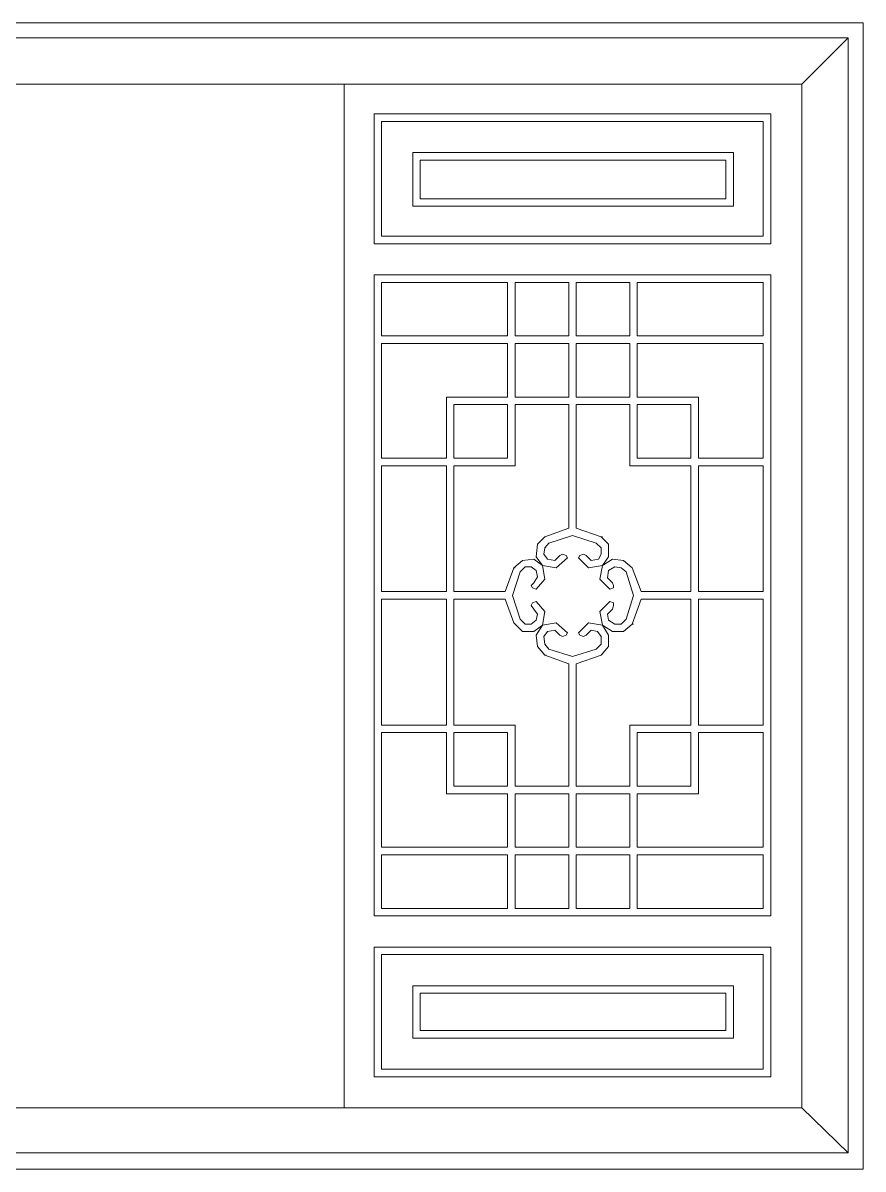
# Model space of a CAD drawing. Header units: centimetres. Extents: x -9.3 to 9.5, y -5.2 to 7.6.
# Drawn here: x 0.12 to 9.54, y -5.22 to 7.65 of the extents above; entities that cross this region are included whole.
import ezdxf

# ---------------------------------------------------------------- set-up
doc = ezdxf.new("R2010")
doc.units = ezdxf.units.CM
doc.header["$MEASUREMENT"] = 0
doc.layers.add('layer 1', color=7, linetype='Continuous')

msp = doc.modelspace()

# ---------------------------------------------------------------- linework, layer by layer
at = {"layer": 'layer 1', "color": 250, "lineweight": 0}
for points, knots in [([(-9.31147, -5.21515), (-9.31147, -5.21515), (9.54306, -5.21515), (9.54306, -5.21515), (9.54306, -5.21515), (9.54306, -5.21515), (9.54306, 7.64857), (9.54306, 7.64857), (9.54306, 7.64857), (9.54306, 7.64857), (-9.31147, 7.64857), (-9.31147, 7.64857), (-9.31147, 7.64857), (-9.31147, 7.64857), (-9.31147, -5.21515), (-9.31147, -5.21515)], [0, 0, 0, 0, 0.25, 0.25, 0.25, 0.25, 0.5, 0.5, 0.5, 0.5, 0.75, 0.75, 0.75, 0.75, 1, 1, 1, 1]), ([(-9.12944, -5.03312), (-9.12944, -5.03312), (9.37506, -5.03312), (9.37506, -5.03312), (9.37506, -5.03312), (9.37506, -5.03312), (9.37506, 7.48057), (9.37506, 7.48057), (9.37506, 7.48057), (9.37506, 7.48057), (-9.12944, 7.48057), (-9.12944, 7.48057), (-9.12944, 7.48057), (-9.12944, 7.48057), (-9.12944, -5.03312), (-9.12944, -5.03312)], [0, 0, 0, 0, 0.25, 0.25, 0.25, 0.25, 0.5, 0.5, 0.5, 0.5, 0.75, 0.75, 0.75, 0.75, 1, 1, 1, 1]), ([(-8.62544, -4.52912), (-8.62544, -4.52912), (8.85721, -4.52912), (8.85721, -4.52912), (8.85721, -4.52912), (8.85721, -4.52912), (8.85721, 6.96272), (8.85721, 6.96272), (8.85721, 6.96272), (8.85721, 6.96272), (-8.62544, 6.96272), (-8.62544, 6.96272), (-8.62544, 6.96272), (-8.62544, 6.96272), (-8.62544, -4.52912), (-8.62544, -4.52912)], [0, 0, 0, 0, 0.25, 0.25, 0.25, 0.25, 0.5, 0.5, 0.5, 0.5, 0.75, 0.75, 0.75, 0.75, 1, 1, 1, 1]), ([(8.50736, 5.17101), (8.50736, 5.17101), (4.05607, 5.17101), (4.05607, 5.17101), (4.05607, 5.17101), (4.05607, 5.17101), (4.05607, 6.62672), (4.05607, 6.62672), (4.05607, 6.62672), (4.05607, 6.62672), (8.50736, 6.62672), (8.50736, 6.62672), (8.50736, 6.62672), (8.50736, 6.62672), (8.50736, 5.17101), (8.50736, 5.17101)], [0, 0, 0, 0, 0.25, 0.25, 0.25, 0.25, 0.5, 0.5, 0.5, 0.5, 0.75, 0.75, 0.75, 0.75, 1, 1, 1, 1]), ([(8.42336, 5.25501), (8.42336, 5.25501), (4.14007, 5.25501), (4.14007, 5.25501), (4.14007, 5.25501), (4.14007, 5.25501), (4.14007, 6.54272), (4.14007, 6.54272), (4.14007, 6.54272), (4.14007, 6.54272), (8.42336, 6.54272), (8.42336, 6.54272), (8.42336, 6.54272), (8.42336, 6.54272), (8.42336, 5.25501), (8.42336, 5.25501)], [0, 0, 0, 0, 0.25, 0.25, 0.25, 0.25, 0.5, 0.5, 0.5, 0.5, 0.75, 0.75, 0.75, 0.75, 1, 1, 1, 1]), ([(4.4901, 5.59083), (4.4901, 5.59083), (4.4901, 6.19286), (4.4901, 6.19286), (4.4901, 6.19286), (4.4901, 6.19286), (8.08736, 6.19286), (8.08736, 6.19286), (8.08736, 6.19286), (8.08736, 6.19286), (8.08736, 5.59083), (8.08736, 5.59083), (8.08736, 5.59083), (8.08736, 5.59083), (4.4901, 5.59083), (4.4901, 5.59083)], [0, 0, 0, 0, 0.25, 0.25, 0.25, 0.25, 0.5, 0.5, 0.5, 0.5, 0.75, 0.75, 0.75, 0.75, 1, 1, 1, 1]), ([(4.57392, 5.67483), (4.57392, 5.67483), (4.57392, 6.10886), (4.57392, 6.10886), (4.57392, 6.10886), (4.57392, 6.10886), (8.00336, 6.10886), (8.00336, 6.10886), (8.00336, 6.10886), (8.00336, 6.10886), (8.00336, 5.67483), (8.00336, 5.67483), (8.00336, 5.67483), (8.00336, 5.67483), (4.57392, 5.67483), (4.57392, 5.67483)], [0, 0, 0, 0, 0.25, 0.25, 0.25, 0.25, 0.5, 0.5, 0.5, 0.5, 0.75, 0.75, 0.75, 0.75, 1, 1, 1, 1]), ([(8.50736, -2.37354), (8.50736, -2.37354), (4.05607, -2.37354), (4.05607, -2.37354), (4.05607, -2.37354), (4.05607, -2.37354), (4.05607, 4.82098), (4.05607, 4.82098), (4.05607, 4.82098), (4.05607, 4.82098), (8.50736, 4.82098), (8.50736, 4.82098), (8.50736, 4.82098), (8.50736, 4.82098), (8.50736, -2.37354), (8.50736, -2.37354)], [0, 0, 0, 0, 0.25, 0.25, 0.25, 0.25, 0.5, 0.5, 0.5, 0.5, 0.75, 0.75, 0.75, 0.75, 1, 1, 1, 1]), ([(5.55386, 4.73698), (5.55386, 4.73698), (4.14007, 4.73698), (4.14007, 4.73698), (4.14007, 4.73698), (4.14007, 4.73698), (4.14007, 4.13513), (4.14007, 4.13513), (4.14007, 4.13513), (4.14007, 4.13513), (5.55386, 4.13513), (5.55386, 4.13513), (5.55386, 4.13513), (5.55386, 4.13513), (5.55386, 4.73698), (5.55386, 4.73698)], [0, 0, 0, 0, 0.25, 0.25, 0.25, 0.25, 0.5, 0.5, 0.5, 0.5, 0.75, 0.75, 0.75, 0.75, 1, 1, 1, 1]), ([(6.23971, 4.73698), (6.23971, 4.73698), (5.63786, 4.73698), (5.63786, 4.73698), (5.63786, 4.73698), (5.63786, 4.73698), (5.63786, 4.13513), (5.63786, 4.13513), (5.63786, 4.13513), (5.63786, 4.13513), (6.23971, 4.13513), (6.23971, 4.13513), (6.23971, 4.13513), (6.23971, 4.13513), (6.23971, 4.73698), (6.23971, 4.73698)], [0, 0, 0, 0, 0.25, 0.25, 0.25, 0.25, 0.5, 0.5, 0.5, 0.5, 0.75, 0.75, 0.75, 0.75, 1, 1, 1, 1]), ([(6.92556, 4.73698), (6.92556, 4.73698), (6.32371, 4.73698), (6.32371, 4.73698), (6.32371, 4.73698), (6.32371, 4.73698), (6.32371, 4.13513), (6.32371, 4.13513), (6.32371, 4.13513), (6.32371, 4.13513), (6.92556, 4.13513), (6.92556, 4.13513), (6.92556, 4.13513), (6.92556, 4.13513), (6.92556, 4.73698), (6.92556, 4.73698)], [0, 0, 0, 0, 0.25, 0.25, 0.25, 0.25, 0.5, 0.5, 0.5, 0.5, 0.75, 0.75, 0.75, 0.75, 1, 1, 1, 1]), ([(7.00956, 4.13513), (7.00956, 4.13513), (8.42336, 4.13513), (8.42336, 4.13513), (8.42336, 4.13513), (8.42336, 4.13513), (8.42336, 4.73698), (8.42336, 4.73698), (8.42336, 4.73698), (8.42336, 4.73698), (7.00956, 4.73698), (7.00956, 4.73698), (7.00956, 4.73698), (7.00956, 4.73698), (7.00956, 4.13513), (7.00956, 4.13513)], [0, 0, 0, 0, 0.25, 0.25, 0.25, 0.25, 0.5, 0.5, 0.5, 0.5, 0.75, 0.75, 0.75, 0.75, 1, 1, 1, 1]), ([(5.55386, 3.44928), (5.55386, 3.44928), (4.86801, 3.44928), (4.86801, 3.44928), (4.86801, 3.44928), (4.86801, 3.44928), (4.86801, 2.76343), (4.86801, 2.76343), (4.86801, 2.76343), (4.86801, 2.76343), (4.14007, 2.76343), (4.14007, 2.76343), (4.14007, 2.76343), (4.14007, 2.76343), (4.14007, 4.05113), (4.14007, 4.05113), (4.14007, 4.05113), (4.14007, 4.05113), (5.55386, 4.05113), (5.55386, 4.05113), (5.55386, 4.05113), (5.55386, 4.05113), (5.55386, 3.44928), (5.55386, 3.44928)], [0, 0, 0, 0, 0.16666667, 0.16666667, 0.16666667, 0.16666667, 0.33333333, 0.33333333, 0.33333333, 0.33333333, 0.5, 0.5, 0.5, 0.5, 0.66666667, 0.66666667, 0.66666667, 0.66666667, 0.83333333, 0.83333333, 0.83333333, 0.83333333, 1, 1, 1, 1]), ([(5.63786, 4.05113), (5.63786, 4.05113), (6.23971, 4.05113), (6.23971, 4.05113), (6.23971, 4.05113), (6.23971, 4.05113), (6.23971, 3.44928), (6.23971, 3.44928), (6.23971, 3.44928), (6.23971, 3.44928), (5.63786, 3.44928), (5.63786, 3.44928), (5.63786, 3.44928), (5.63786, 3.44928), (5.63786, 4.05113), (5.63786, 4.05113)], [0, 0, 0, 0, 0.25, 0.25, 0.25, 0.25, 0.5, 0.5, 0.5, 0.5, 0.75, 0.75, 0.75, 0.75, 1, 1, 1, 1]), ([(6.92556, 4.05113), (6.92556, 4.05113), (6.32371, 4.05113), (6.32371, 4.05113), (6.32371, 4.05113), (6.32371, 4.05113), (6.32371, 3.44928), (6.32371, 3.44928), (6.32371, 3.44928), (6.32371, 3.44928), (6.92556, 3.44928), (6.92556, 3.44928), (6.92556, 3.44928), (6.92556, 3.44928), (6.92556, 4.05113), (6.92556, 4.05113)], [0, 0, 0, 0, 0.25, 0.25, 0.25, 0.25, 0.5, 0.5, 0.5, 0.5, 0.75, 0.75, 0.75, 0.75, 1, 1, 1, 1]), ([(7.69542, 2.76343), (7.69542, 2.76343), (8.42336, 2.76343), (8.42336, 2.76343), (8.42336, 2.76343), (8.42336, 2.76343), (8.42336, 4.05113), (8.42336, 4.05113), (8.42336, 4.05113), (8.42336, 4.05113), (7.00956, 4.05113), (7.00956, 4.05113), (7.00956, 4.05113), (7.00956, 4.05113), (7.00956, 3.44928), (7.00956, 3.44928), (7.00956, 3.44928), (7.00956, 3.44928), (7.69542, 3.44928), (7.69542, 3.44928), (7.69542, 3.44928), (7.69542, 3.44928), (7.69542, 2.76343), (7.69542, 2.76343)], [0, 0, 0, 0, 0.16666667, 0.16666667, 0.16666667, 0.16666667, 0.33333333, 0.33333333, 0.33333333, 0.33333333, 0.5, 0.5, 0.5, 0.5, 0.66666667, 0.66666667, 0.66666667, 0.66666667, 0.83333333, 0.83333333, 0.83333333, 0.83333333, 1, 1, 1, 1]), ([(4.95201, 2.76343), (4.95201, 2.76343), (4.95201, 3.36528), (4.95201, 3.36528), (4.95201, 3.36528), (4.95201, 3.36528), (5.55386, 3.36528), (5.55386, 3.36528), (5.55386, 3.36528), (5.55386, 3.36528), (5.55386, 2.76343), (5.55386, 2.76343), (5.55386, 2.76343), (5.55386, 2.76343), (4.95201, 2.76343), (4.95201, 2.76343)], [0, 0, 0, 0, 0.25, 0.25, 0.25, 0.25, 0.5, 0.5, 0.5, 0.5, 0.75, 0.75, 0.75, 0.75, 1, 1, 1, 1]), ([(7.61141, 2.76343), (7.61141, 2.76343), (7.61141, 3.36528), (7.61141, 3.36528), (7.61141, 3.36528), (7.61141, 3.36528), (7.00956, 3.36528), (7.00956, 3.36528), (7.00956, 3.36528), (7.00956, 3.36528), (7.00956, 2.76343), (7.00956, 2.76343), (7.00956, 2.76343), (7.00956, 2.76343), (7.61141, 2.76343), (7.61141, 2.76343)], [0, 0, 0, 0, 0.25, 0.25, 0.25, 0.25, 0.5, 0.5, 0.5, 0.5, 0.75, 0.75, 0.75, 0.75, 1, 1, 1, 1]), ([(4.86801, 1.26563), (4.86801, 1.26563), (4.86801, 2.67943), (4.86801, 2.67943), (4.86801, 2.67943), (4.86801, 2.67943), (4.14007, 2.67943), (4.14007, 2.67943), (4.14007, 2.67943), (4.14007, 2.67943), (4.14007, 1.26563), (4.14007, 1.26563), (4.14007, 1.26563), (4.14007, 1.26563), (4.86801, 1.26563), (4.86801, 1.26563)], [0, 0, 0, 0, 0.25, 0.25, 0.25, 0.25, 0.5, 0.5, 0.5, 0.5, 0.75, 0.75, 0.75, 0.75, 1, 1, 1, 1]), ([(8.42336, 1.26563), (8.42336, 1.26563), (8.42336, 2.67943), (8.42336, 2.67943), (8.42336, 2.67943), (8.42336, 2.67943), (7.69542, 2.67943), (7.69542, 2.67943), (7.69542, 2.67943), (7.69542, 2.67943), (7.69542, 1.26563), (7.69542, 1.26563), (7.69542, 1.26563), (7.69542, 1.26563), (8.42336, 1.26563), (8.42336, 1.26563)], [0, 0, 0, 0, 0.25, 0.25, 0.25, 0.25, 0.5, 0.5, 0.5, 0.5, 0.75, 0.75, 0.75, 0.75, 1, 1, 1, 1]), ([(5.97368, 1.88151), (5.97368, 1.88151), (5.88968, 1.79769), (5.88968, 1.79769), (5.88968, 1.79769), (5.88968, 1.79769), (5.87583, 1.65757), (5.87583, 1.65757), (5.87583, 1.65757), (5.87583, 1.65757), (5.9458, 1.55972), (5.9458, 1.55972)], [0, 0, 0, 0, 0.33333333, 0.33333333, 0.33333333, 0.33333333, 0.66666667, 0.66666667, 0.66666667, 0.66666667, 1, 1, 1, 1]), ([(6.01577, 1.81154), (6.01577, 1.81154), (5.97368, 1.7556), (5.97368, 1.7556), (5.97368, 1.7556), (5.97368, 1.7556), (5.95983, 1.68563), (5.95983, 1.68563), (5.95983, 1.68563), (5.95983, 1.68563), (6.00174, 1.62969), (6.00174, 1.62969)], [0, 0, 0, 0, 0.33333333, 0.33333333, 0.33333333, 0.33333333, 0.66666667, 0.66666667, 0.66666667, 0.66666667, 1, 1, 1, 1]), ([(6.54765, 1.81154), (6.54765, 1.81154), (6.28162, 1.89554), (6.28162, 1.89554), (6.28162, 1.89554), (6.28162, 1.89554), (6.01577, 1.81154), (6.01577, 1.81154)], [0, 0, 0, 0, 0.5, 0.5, 0.5, 0.5, 1, 1, 1, 1]), ([(6.57571, 1.62969), (6.57571, 1.62969), (6.60359, 1.68563), (6.60359, 1.68563), (6.60359, 1.68563), (6.60359, 1.68563), (6.60359, 1.7556), (6.60359, 1.7556), (6.60359, 1.7556), (6.60359, 1.7556), (6.54765, 1.81154), (6.54765, 1.81154)], [0, 0, 0, 0, 0.33333333, 0.33333333, 0.33333333, 0.33333333, 0.66666667, 0.66666667, 0.66666667, 0.66666667, 1, 1, 1, 1]), ([(6.61762, 1.55972), (6.61762, 1.55972), (6.68759, 1.65757), (6.68759, 1.65757), (6.68759, 1.65757), (6.68759, 1.65757), (6.68759, 1.79769), (6.68759, 1.79769), (6.68759, 1.79769), (6.68759, 1.79769), (6.60359, 1.88151), (6.60359, 1.88151)], [0, 0, 0, 0, 0.33333333, 0.33333333, 0.33333333, 0.33333333, 0.66666667, 0.66666667, 0.66666667, 0.66666667, 1, 1, 1, 1]), ([(6.22568, 1.64372), (6.22568, 1.64372), (6.21165, 1.6716), (6.21165, 1.6716), (6.21165, 1.6716), (6.21165, 1.6716), (6.16974, 1.68563), (6.16974, 1.68563), (6.16974, 1.68563), (6.16974, 1.68563), (6.14168, 1.6716), (6.14168, 1.6716)], [0, 0, 0, 0, 0.33333333, 0.33333333, 0.33333333, 0.33333333, 0.66666667, 0.66666667, 0.66666667, 0.66666667, 1, 1, 1, 1]), ([(6.43559, 1.6716), (6.43559, 1.6716), (6.40771, 1.68563), (6.40771, 1.68563), (6.40771, 1.68563), (6.40771, 1.68563), (6.36562, 1.6716), (6.36562, 1.6716), (6.36562, 1.6716), (6.36562, 1.6716), (6.35159, 1.64372), (6.35159, 1.64372)], [0, 0, 0, 0, 0.33333333, 0.33333333, 0.33333333, 0.33333333, 0.66666667, 0.66666667, 0.66666667, 0.66666667, 1, 1, 1, 1]), ([(5.9458, 1.55972), (5.9458, 1.55972), (5.84777, 1.62969), (5.84777, 1.62969), (5.84777, 1.62969), (5.84777, 1.62969), (5.72186, 1.61566), (5.72186, 1.61566), (5.72186, 1.61566), (5.72186, 1.61566), (5.62383, 1.53166), (5.62383, 1.53166)], [0, 0, 0, 0, 0.33333333, 0.33333333, 0.33333333, 0.33333333, 0.66666667, 0.66666667, 0.66666667, 0.66666667, 1, 1, 1, 1]), ([(5.87583, 1.5036), (5.87583, 1.5036), (5.81971, 1.54569), (5.81971, 1.54569), (5.81971, 1.54569), (5.81971, 1.54569), (5.74974, 1.54569), (5.74974, 1.54569), (5.74974, 1.54569), (5.74974, 1.54569), (5.6938, 1.48975), (5.6938, 1.48975)], [0, 0, 0, 0, 0.33333333, 0.33333333, 0.33333333, 0.33333333, 0.66666667, 0.66666667, 0.66666667, 0.66666667, 1, 1, 1, 1]), ([(5.87583, 1.29369), (5.87583, 1.29369), (5.97368, 1.40575), (5.97368, 1.40575), (5.97368, 1.40575), (5.97368, 1.40575), (5.9458, 1.55972), (5.9458, 1.55972)], [0, 0, 0, 0, 0.5, 0.5, 0.5, 0.5, 1, 1, 1, 1]), ([(5.9458, 1.55972), (5.9458, 1.55972), (6.09977, 1.53166), (6.09977, 1.53166), (6.09977, 1.53166), (6.09977, 1.53166), (6.22568, 1.64372), (6.22568, 1.64372)], [0, 0, 0, 0, 0.5, 0.5, 0.5, 0.5, 1, 1, 1, 1]), ([(6.00174, 1.62969), (6.00174, 1.62969), (6.08574, 1.61566), (6.08574, 1.61566), (6.08574, 1.61566), (6.08574, 1.61566), (6.14168, 1.6716), (6.14168, 1.6716)], [0, 0, 0, 0, 0.5, 0.5, 0.5, 0.5, 1, 1, 1, 1]), ([(6.35159, 1.64372), (6.35159, 1.64372), (6.46365, 1.53166), (6.46365, 1.53166), (6.46365, 1.53166), (6.46365, 1.53166), (6.61762, 1.55972), (6.61762, 1.55972)], [0, 0, 0, 0, 0.5, 0.5, 0.5, 0.5, 1, 1, 1, 1]), ([(6.43559, 1.6716), (6.43559, 1.6716), (6.49171, 1.61566), (6.49171, 1.61566), (6.49171, 1.61566), (6.49171, 1.61566), (6.57571, 1.62969), (6.57571, 1.62969)], [0, 0, 0, 0, 0.5, 0.5, 0.5, 0.5, 1, 1, 1, 1]), ([(6.61762, 1.55972), (6.61762, 1.55972), (6.58956, 1.40575), (6.58956, 1.40575), (6.58956, 1.40575), (6.58956, 1.40575), (6.70162, 1.29369), (6.70162, 1.29369)], [0, 0, 0, 0, 0.5, 0.5, 0.5, 0.5, 1, 1, 1, 1]), ([(6.95362, 1.53166), (6.95362, 1.53166), (6.85559, 1.61566), (6.85559, 1.61566), (6.85559, 1.61566), (6.85559, 1.61566), (6.72968, 1.62969), (6.72968, 1.62969), (6.72968, 1.62969), (6.72968, 1.62969), (6.61762, 1.55972), (6.61762, 1.55972)], [0, 0, 0, 0, 0.33333333, 0.33333333, 0.33333333, 0.33333333, 0.66666667, 0.66666667, 0.66666667, 0.66666667, 1, 1, 1, 1]), ([(6.88365, 1.48975), (6.88365, 1.48975), (6.82753, 1.53166), (6.82753, 1.53166), (6.82753, 1.53166), (6.82753, 1.53166), (6.75756, 1.54569), (6.75756, 1.54569), (6.75756, 1.54569), (6.75756, 1.54569), (6.68759, 1.5036), (6.68759, 1.5036)], [0, 0, 0, 0, 0.33333333, 0.33333333, 0.33333333, 0.33333333, 0.66666667, 0.66666667, 0.66666667, 0.66666667, 1, 1, 1, 1]), ([(5.6938, 1.48975), (5.6938, 1.48975), (5.6098, 1.22372), (5.6098, 1.22372), (5.6098, 1.22372), (5.6098, 1.22372), (5.6938, 0.95769), (5.6938, 0.95769)], [0, 0, 0, 0, 0.5, 0.5, 0.5, 0.5, 1, 1, 1, 1]), ([(5.84777, 1.36366), (5.84777, 1.36366), (5.88968, 1.43363), (5.88968, 1.43363), (5.88968, 1.43363), (5.88968, 1.43363), (5.87583, 1.5036), (5.87583, 1.5036)], [0, 0, 0, 0, 0.5, 0.5, 0.5, 0.5, 1, 1, 1, 1]), ([(6.68759, 1.5036), (6.68759, 1.5036), (6.67356, 1.4196), (6.67356, 1.4196), (6.67356, 1.4196), (6.67356, 1.4196), (6.72968, 1.36366), (6.72968, 1.36366)], [0, 0, 0, 0, 0.5, 0.5, 0.5, 0.5, 1, 1, 1, 1]), ([(6.88365, 0.95769), (6.88365, 0.95769), (6.96747, 1.22372), (6.96747, 1.22372), (6.96747, 1.22372), (6.96747, 1.22372), (6.88365, 1.48975), (6.88365, 1.48975)], [0, 0, 0, 0, 0.5, 0.5, 0.5, 0.5, 1, 1, 1, 1]), ([(5.84777, 1.36366), (5.84777, 1.36366), (5.81971, 1.33578), (5.81971, 1.33578), (5.81971, 1.33578), (5.81971, 1.33578), (5.83374, 1.30772), (5.83374, 1.30772), (5.83374, 1.30772), (5.83374, 1.30772), (5.87583, 1.29369), (5.87583, 1.29369)], [0, 0, 0, 0, 0.33333333, 0.33333333, 0.33333333, 0.33333333, 0.66666667, 0.66666667, 0.66666667, 0.66666667, 1, 1, 1, 1]), ([(6.70162, 1.29369), (6.70162, 1.29369), (6.74353, 1.30772), (6.74353, 1.30772), (6.74353, 1.30772), (6.74353, 1.30772), (6.74353, 1.33578), (6.74353, 1.33578), (6.74353, 1.33578), (6.74353, 1.33578), (6.72968, 1.36366), (6.72968, 1.36366)], [0, 0, 0, 0, 0.33333333, 0.33333333, 0.33333333, 0.33333333, 0.66666667, 0.66666667, 0.66666667, 0.66666667, 1, 1, 1, 1]), ([(4.86801, -0.23198), (4.86801, -0.23198), (4.86801, 1.18181), (4.86801, 1.18181), (4.86801, 1.18181), (4.86801, 1.18181), (4.14007, 1.18181), (4.14007, 1.18181), (4.14007, 1.18181), (4.14007, 1.18181), (4.14007, -0.23198), (4.14007, -0.23198), (4.14007, -0.23198), (4.14007, -0.23198), (4.86801, -0.23198), (4.86801, -0.23198)], [0, 0, 0, 0, 0.25, 0.25, 0.25, 0.25, 0.5, 0.5, 0.5, 0.5, 0.75, 0.75, 0.75, 0.75, 1, 1, 1, 1]), ([(8.42336, -0.23198), (8.42336, -0.23198), (8.42336, 1.18181), (8.42336, 1.18181), (8.42336, 1.18181), (8.42336, 1.18181), (7.69542, 1.18181), (7.69542, 1.18181), (7.69542, 1.18181), (7.69542, 1.18181), (7.69542, -0.23198), (7.69542, -0.23198), (7.69542, -0.23198), (7.69542, -0.23198), (8.42336, -0.23198), (8.42336, -0.23198)], [0, 0, 0, 0, 0.25, 0.25, 0.25, 0.25, 0.5, 0.5, 0.5, 0.5, 0.75, 0.75, 0.75, 0.75, 1, 1, 1, 1]), ([(5.87583, 1.15375), (5.87583, 1.15375), (5.83374, 1.13972), (5.83374, 1.13972), (5.83374, 1.13972), (5.83374, 1.13972), (5.81971, 1.11166), (5.81971, 1.11166), (5.81971, 1.11166), (5.81971, 1.11166), (5.84777, 1.06975), (5.84777, 1.06975)], [0, 0, 0, 0, 0.33333333, 0.33333333, 0.33333333, 0.33333333, 0.66666667, 0.66666667, 0.66666667, 0.66666667, 1, 1, 1, 1]), ([(5.87583, 0.94384), (5.87583, 0.94384), (5.88968, 1.01381), (5.88968, 1.01381), (5.88968, 1.01381), (5.88968, 1.01381), (5.84777, 1.06975), (5.84777, 1.06975)], [0, 0, 0, 0, 0.5, 0.5, 0.5, 0.5, 1, 1, 1, 1]), ([(5.9458, 0.88772), (5.9458, 0.88772), (5.97368, 1.04169), (5.97368, 1.04169), (5.97368, 1.04169), (5.97368, 1.04169), (5.87583, 1.15375), (5.87583, 1.15375)], [0, 0, 0, 0, 0.5, 0.5, 0.5, 0.5, 1, 1, 1, 1]), ([(6.70162, 1.15375), (6.70162, 1.15375), (6.58956, 1.04169), (6.58956, 1.04169), (6.58956, 1.04169), (6.58956, 1.04169), (6.61762, 0.88772), (6.61762, 0.88772)], [0, 0, 0, 0, 0.5, 0.5, 0.5, 0.5, 1, 1, 1, 1]), ([(6.72968, 1.06975), (6.72968, 1.06975), (6.67356, 1.01381), (6.67356, 1.01381), (6.67356, 1.01381), (6.67356, 1.01381), (6.68759, 0.94384), (6.68759, 0.94384)], [0, 0, 0, 0, 0.5, 0.5, 0.5, 0.5, 1, 1, 1, 1]), ([(6.72968, 1.06975), (6.72968, 1.06975), (6.74353, 1.11166), (6.74353, 1.11166), (6.74353, 1.11166), (6.74353, 1.11166), (6.74353, 1.13972), (6.74353, 1.13972), (6.74353, 1.13972), (6.74353, 1.13972), (6.70162, 1.15375), (6.70162, 1.15375)], [0, 0, 0, 0, 0.33333333, 0.33333333, 0.33333333, 0.33333333, 0.66666667, 0.66666667, 0.66666667, 0.66666667, 1, 1, 1, 1]), ([(5.62383, 0.91578), (5.62383, 0.91578), (5.72186, 0.81775), (5.72186, 0.81775), (5.72186, 0.81775), (5.72186, 0.81775), (5.84777, 0.81775), (5.84777, 0.81775), (5.84777, 0.81775), (5.84777, 0.81775), (5.9458, 0.88772), (5.9458, 0.88772)], [0, 0, 0, 0, 0.33333333, 0.33333333, 0.33333333, 0.33333333, 0.66666667, 0.66666667, 0.66666667, 0.66666667, 1, 1, 1, 1]), ([(5.6938, 0.95769), (5.6938, 0.95769), (5.74974, 0.90175), (5.74974, 0.90175), (5.74974, 0.90175), (5.74974, 0.90175), (5.81971, 0.90175), (5.81971, 0.90175), (5.81971, 0.90175), (5.81971, 0.90175), (5.87583, 0.94384), (5.87583, 0.94384)], [0, 0, 0, 0, 0.33333333, 0.33333333, 0.33333333, 0.33333333, 0.66666667, 0.66666667, 0.66666667, 0.66666667, 1, 1, 1, 1]), ([(6.22568, 0.80372), (6.22568, 0.80372), (6.09977, 0.91578), (6.09977, 0.91578), (6.09977, 0.91578), (6.09977, 0.91578), (5.9458, 0.88772), (5.9458, 0.88772)], [0, 0, 0, 0, 0.5, 0.5, 0.5, 0.5, 1, 1, 1, 1]), ([(6.61762, 0.88772), (6.61762, 0.88772), (6.46365, 0.91578), (6.46365, 0.91578), (6.46365, 0.91578), (6.46365, 0.91578), (6.35159, 0.80372), (6.35159, 0.80372)], [0, 0, 0, 0, 0.5, 0.5, 0.5, 0.5, 1, 1, 1, 1]), ([(6.61762, 0.88772), (6.61762, 0.88772), (6.72968, 0.81775), (6.72968, 0.81775), (6.72968, 0.81775), (6.72968, 0.81775), (6.85559, 0.81775), (6.85559, 0.81775), (6.85559, 0.81775), (6.85559, 0.81775), (6.95362, 0.90175), (6.95362, 0.90175)], [0, 0, 0, 0, 0.33333333, 0.33333333, 0.33333333, 0.33333333, 0.66666667, 0.66666667, 0.66666667, 0.66666667, 1, 1, 1, 1]), ([(6.68759, 0.94384), (6.68759, 0.94384), (6.75756, 0.90175), (6.75756, 0.90175), (6.75756, 0.90175), (6.75756, 0.90175), (6.82753, 0.90175), (6.82753, 0.90175), (6.82753, 0.90175), (6.82753, 0.90175), (6.88365, 0.95769), (6.88365, 0.95769)], [0, 0, 0, 0, 0.33333333, 0.33333333, 0.33333333, 0.33333333, 0.66666667, 0.66666667, 0.66666667, 0.66666667, 1, 1, 1, 1]), ([(5.9458, 0.88772), (5.9458, 0.88772), (5.87583, 0.77584), (5.87583, 0.77584), (5.87583, 0.77584), (5.87583, 0.77584), (5.88968, 0.64975), (5.88968, 0.64975), (5.88968, 0.64975), (5.88968, 0.64975), (5.97368, 0.5519), (5.97368, 0.5519)], [0, 0, 0, 0, 0.33333333, 0.33333333, 0.33333333, 0.33333333, 0.66666667, 0.66666667, 0.66666667, 0.66666667, 1, 1, 1, 1]), ([(6.00174, 0.81775), (6.00174, 0.81775), (5.95983, 0.76181), (5.95983, 0.76181), (5.95983, 0.76181), (5.95983, 0.76181), (5.97368, 0.67781), (5.97368, 0.67781), (5.97368, 0.67781), (5.97368, 0.67781), (6.01577, 0.62187), (6.01577, 0.62187)], [0, 0, 0, 0, 0.33333333, 0.33333333, 0.33333333, 0.33333333, 0.66666667, 0.66666667, 0.66666667, 0.66666667, 1, 1, 1, 1]), ([(6.14168, 0.77584), (6.14168, 0.77584), (6.08574, 0.83178), (6.08574, 0.83178), (6.08574, 0.83178), (6.08574, 0.83178), (6.00174, 0.81775), (6.00174, 0.81775)], [0, 0, 0, 0, 0.5, 0.5, 0.5, 0.5, 1, 1, 1, 1]), ([(6.14168, 0.77584), (6.14168, 0.77584), (6.16974, 0.76181), (6.16974, 0.76181), (6.16974, 0.76181), (6.16974, 0.76181), (6.21165, 0.77584), (6.21165, 0.77584), (6.21165, 0.77584), (6.21165, 0.77584), (6.22568, 0.80372), (6.22568, 0.80372)], [0, 0, 0, 0, 0.33333333, 0.33333333, 0.33333333, 0.33333333, 0.66666667, 0.66666667, 0.66666667, 0.66666667, 1, 1, 1, 1]), ([(6.35159, 0.80372), (6.35159, 0.80372), (6.36562, 0.77584), (6.36562, 0.77584), (6.36562, 0.77584), (6.36562, 0.77584), (6.40771, 0.76181), (6.40771, 0.76181), (6.40771, 0.76181), (6.40771, 0.76181), (6.43559, 0.77584), (6.43559, 0.77584)], [0, 0, 0, 0, 0.33333333, 0.33333333, 0.33333333, 0.33333333, 0.66666667, 0.66666667, 0.66666667, 0.66666667, 1, 1, 1, 1]), ([(6.56168, 0.81775), (6.56168, 0.81775), (6.49171, 0.83178), (6.49171, 0.83178), (6.49171, 0.83178), (6.49171, 0.83178), (6.43559, 0.77584), (6.43559, 0.77584)], [0, 0, 0, 0, 0.5, 0.5, 0.5, 0.5, 1, 1, 1, 1]), ([(6.54765, 0.62187), (6.54765, 0.62187), (6.60359, 0.67781), (6.60359, 0.67781), (6.60359, 0.67781), (6.60359, 0.67781), (6.60359, 0.76181), (6.60359, 0.76181), (6.60359, 0.76181), (6.60359, 0.76181), (6.56168, 0.81775), (6.56168, 0.81775)], [0, 0, 0, 0, 0.33333333, 0.33333333, 0.33333333, 0.33333333, 0.66666667, 0.66666667, 0.66666667, 0.66666667, 1, 1, 1, 1]), ([(6.60359, 0.5519), (6.60359, 0.5519), (6.68759, 0.64975), (6.68759, 0.64975), (6.68759, 0.64975), (6.68759, 0.64975), (6.68759, 0.77584), (6.68759, 0.77584), (6.68759, 0.77584), (6.68759, 0.77584), (6.61762, 0.88772), (6.61762, 0.88772)], [0, 0, 0, 0, 0.33333333, 0.33333333, 0.33333333, 0.33333333, 0.66666667, 0.66666667, 0.66666667, 0.66666667, 1, 1, 1, 1]), ([(6.01577, 0.62187), (6.01577, 0.62187), (6.28162, 0.53787), (6.28162, 0.53787), (6.28162, 0.53787), (6.28162, 0.53787), (6.54765, 0.62187), (6.54765, 0.62187)], [0, 0, 0, 0, 0.5, 0.5, 0.5, 0.5, 1, 1, 1, 1]), ([(5.55386, -1.00183), (5.55386, -1.00183), (4.86801, -1.00183), (4.86801, -1.00183), (4.86801, -1.00183), (4.86801, -1.00183), (4.86801, -0.31598), (4.86801, -0.31598), (4.86801, -0.31598), (4.86801, -0.31598), (4.14007, -0.31598), (4.14007, -0.31598), (4.14007, -0.31598), (4.14007, -0.31598), (4.14007, -1.60368), (4.14007, -1.60368), (4.14007, -1.60368), (4.14007, -1.60368), (5.55386, -1.60368), (5.55386, -1.60368), (5.55386, -1.60368), (5.55386, -1.60368), (5.55386, -1.00183), (5.55386, -1.00183)], [0, 0, 0, 0, 0.16666667, 0.16666667, 0.16666667, 0.16666667, 0.33333333, 0.33333333, 0.33333333, 0.33333333, 0.5, 0.5, 0.5, 0.5, 0.66666667, 0.66666667, 0.66666667, 0.66666667, 0.83333333, 0.83333333, 0.83333333, 0.83333333, 1, 1, 1, 1]), ([(4.95201, -0.31598), (4.95201, -0.31598), (4.95201, -0.91783), (4.95201, -0.91783), (4.95201, -0.91783), (4.95201, -0.91783), (5.55386, -0.91783), (5.55386, -0.91783), (5.55386, -0.91783), (5.55386, -0.91783), (5.55386, -0.31598), (5.55386, -0.31598), (5.55386, -0.31598), (5.55386, -0.31598), (4.95201, -0.31598), (4.95201, -0.31598)], [0, 0, 0, 0, 0.25, 0.25, 0.25, 0.25, 0.5, 0.5, 0.5, 0.5, 0.75, 0.75, 0.75, 0.75, 1, 1, 1, 1]), ([(7.61141, -0.31598), (7.61141, -0.31598), (7.61141, -0.91783), (7.61141, -0.91783), (7.61141, -0.91783), (7.61141, -0.91783), (7.00956, -0.91783), (7.00956, -0.91783), (7.00956, -0.91783), (7.00956, -0.91783), (7.00956, -0.31598), (7.00956, -0.31598), (7.00956, -0.31598), (7.00956, -0.31598), (7.61141, -0.31598), (7.61141, -0.31598)], [0, 0, 0, 0, 0.25, 0.25, 0.25, 0.25, 0.5, 0.5, 0.5, 0.5, 0.75, 0.75, 0.75, 0.75, 1, 1, 1, 1]), ([(8.42336, -1.60368), (8.42336, -1.60368), (7.00956, -1.60368), (7.00956, -1.60368), (7.00956, -1.60368), (7.00956, -1.60368), (7.00956, -1.00183), (7.00956, -1.00183), (7.00956, -1.00183), (7.00956, -1.00183), (7.69542, -1.00183), (7.69542, -1.00183), (7.69542, -1.00183), (7.69542, -1.00183), (7.69542, -0.31598), (7.69542, -0.31598), (7.69542, -0.31598), (7.69542, -0.31598), (8.42336, -0.31598), (8.42336, -0.31598), (8.42336, -0.31598), (8.42336, -0.31598), (8.42336, -1.60368), (8.42336, -1.60368)], [0, 0, 0, 0, 0.16666667, 0.16666667, 0.16666667, 0.16666667, 0.33333333, 0.33333333, 0.33333333, 0.33333333, 0.5, 0.5, 0.5, 0.5, 0.66666667, 0.66666667, 0.66666667, 0.66666667, 0.83333333, 0.83333333, 0.83333333, 0.83333333, 1, 1, 1, 1]), ([(5.63786, -1.60368), (5.63786, -1.60368), (5.63786, -1.00183), (5.63786, -1.00183), (5.63786, -1.00183), (5.63786, -1.00183), (6.23971, -1.00183), (6.23971, -1.00183), (6.23971, -1.00183), (6.23971, -1.00183), (6.23971, -1.60368), (6.23971, -1.60368), (6.23971, -1.60368), (6.23971, -1.60368), (5.63786, -1.60368), (5.63786, -1.60368)], [0, 0, 0, 0, 0.25, 0.25, 0.25, 0.25, 0.5, 0.5, 0.5, 0.5, 0.75, 0.75, 0.75, 0.75, 1, 1, 1, 1]), ([(6.32371, -1.00183), (6.32371, -1.00183), (6.92556, -1.00183), (6.92556, -1.00183), (6.92556, -1.00183), (6.92556, -1.00183), (6.92556, -1.60368), (6.92556, -1.60368), (6.92556, -1.60368), (6.92556, -1.60368), (6.32371, -1.60368), (6.32371, -1.60368), (6.32371, -1.60368), (6.32371, -1.60368), (6.32371, -1.00183), (6.32371, -1.00183)], [0, 0, 0, 0, 0.25, 0.25, 0.25, 0.25, 0.5, 0.5, 0.5, 0.5, 0.75, 0.75, 0.75, 0.75, 1, 1, 1, 1]), ([(5.55386, -1.68768), (5.55386, -1.68768), (4.14007, -1.68768), (4.14007, -1.68768), (4.14007, -1.68768), (4.14007, -1.68768), (4.14007, -2.28954), (4.14007, -2.28954), (4.14007, -2.28954), (4.14007, -2.28954), (5.55386, -2.28954), (5.55386, -2.28954), (5.55386, -2.28954), (5.55386, -2.28954), (5.55386, -1.68768), (5.55386, -1.68768)], [0, 0, 0, 0, 0.25, 0.25, 0.25, 0.25, 0.5, 0.5, 0.5, 0.5, 0.75, 0.75, 0.75, 0.75, 1, 1, 1, 1]), ([(5.63786, -2.28954), (5.63786, -2.28954), (6.23971, -2.28954), (6.23971, -2.28954), (6.23971, -2.28954), (6.23971, -2.28954), (6.23971, -1.68768), (6.23971, -1.68768), (6.23971, -1.68768), (6.23971, -1.68768), (5.63786, -1.68768), (5.63786, -1.68768), (5.63786, -1.68768), (5.63786, -1.68768), (5.63786, -2.28954), (5.63786, -2.28954)], [0, 0, 0, 0, 0.25, 0.25, 0.25, 0.25, 0.5, 0.5, 0.5, 0.5, 0.75, 0.75, 0.75, 0.75, 1, 1, 1, 1]), ([(6.32371, -2.28954), (6.32371, -2.28954), (6.92556, -2.28954), (6.92556, -2.28954), (6.92556, -2.28954), (6.92556, -2.28954), (6.92556, -1.68768), (6.92556, -1.68768), (6.92556, -1.68768), (6.92556, -1.68768), (6.32371, -1.68768), (6.32371, -1.68768), (6.32371, -1.68768), (6.32371, -1.68768), (6.32371, -2.28954), (6.32371, -2.28954)], [0, 0, 0, 0, 0.25, 0.25, 0.25, 0.25, 0.5, 0.5, 0.5, 0.5, 0.75, 0.75, 0.75, 0.75, 1, 1, 1, 1]), ([(7.00956, -2.28954), (7.00956, -2.28954), (8.42336, -2.28954), (8.42336, -2.28954), (8.42336, -2.28954), (8.42336, -2.28954), (8.42336, -1.68768), (8.42336, -1.68768), (8.42336, -1.68768), (8.42336, -1.68768), (7.00956, -1.68768), (7.00956, -1.68768), (7.00956, -1.68768), (7.00956, -1.68768), (7.00956, -2.28954), (7.00956, -2.28954)], [0, 0, 0, 0, 0.25, 0.25, 0.25, 0.25, 0.5, 0.5, 0.5, 0.5, 0.75, 0.75, 0.75, 0.75, 1, 1, 1, 1]), ([(8.50736, -2.72357), (8.50736, -2.72357), (4.05607, -2.72357), (4.05607, -2.72357), (4.05607, -2.72357), (4.05607, -2.72357), (4.05607, -4.17927), (4.05607, -4.17927), (4.05607, -4.17927), (4.05607, -4.17927), (8.50736, -4.17927), (8.50736, -4.17927), (8.50736, -4.17927), (8.50736, -4.17927), (8.50736, -2.72357), (8.50736, -2.72357)], [0, 0, 0, 0, 0.25, 0.25, 0.25, 0.25, 0.5, 0.5, 0.5, 0.5, 0.75, 0.75, 0.75, 0.75, 1, 1, 1, 1]), ([(8.42336, -2.80757), (8.42336, -2.80757), (4.14007, -2.80757), (4.14007, -2.80757), (4.14007, -2.80757), (4.14007, -2.80757), (4.14007, -4.09527), (4.14007, -4.09527), (4.14007, -4.09527), (4.14007, -4.09527), (8.42336, -4.09527), (8.42336, -4.09527), (8.42336, -4.09527), (8.42336, -4.09527), (8.42336, -2.80757), (8.42336, -2.80757)], [0, 0, 0, 0, 0.25, 0.25, 0.25, 0.25, 0.5, 0.5, 0.5, 0.5, 0.75, 0.75, 0.75, 0.75, 1, 1, 1, 1]), ([(4.4901, -3.15742), (4.4901, -3.15742), (4.4901, -3.74542), (4.4901, -3.74542), (4.4901, -3.74542), (4.4901, -3.74542), (8.08736, -3.74542), (8.08736, -3.74542), (8.08736, -3.74542), (8.08736, -3.74542), (8.08736, -3.15742), (8.08736, -3.15742), (8.08736, -3.15742), (8.08736, -3.15742), (4.4901, -3.15742), (4.4901, -3.15742)], [0, 0, 0, 0, 0.25, 0.25, 0.25, 0.25, 0.5, 0.5, 0.5, 0.5, 0.75, 0.75, 0.75, 0.75, 1, 1, 1, 1]), ([(4.57392, -3.24142), (4.57392, -3.24142), (4.57392, -3.66142), (4.57392, -3.66142), (4.57392, -3.66142), (4.57392, -3.66142), (8.00336, -3.66142), (8.00336, -3.66142), (8.00336, -3.66142), (8.00336, -3.66142), (8.00336, -3.24142), (8.00336, -3.24142), (8.00336, -3.24142), (8.00336, -3.24142), (4.57392, -3.24142), (4.57392, -3.24142)], [0, 0, 0, 0, 0.25, 0.25, 0.25, 0.25, 0.5, 0.5, 0.5, 0.5, 0.75, 0.75, 0.75, 0.75, 1, 1, 1, 1])]:
    msp.add_open_spline(points, degree=3, knots=knots, dxfattribs=at)
for points in [[(8.85721, 6.96272), (8.85721, 6.96272), (9.37506, 7.48057), (9.37506, 7.48057)], [(3.72025, 6.96272), (3.72025, 6.96272), (3.72025, -4.52912), (3.72025, -4.52912)], [(6.23971, 3.36528), (6.23971, 3.36528), (5.63786, 3.36528), (5.63786, 3.36528)], [(5.63786, 3.36528), (5.63786, 3.36528), (5.63786, 2.67943), (5.63786, 2.67943)], [(6.23971, 1.97954), (6.23971, 1.97954), (6.23971, 3.36528), (6.23971, 3.36528)], [(6.92556, 3.36528), (6.92556, 3.36528), (6.32371, 3.36528), (6.32371, 3.36528)], [(6.32371, 3.36528), (6.32371, 3.36528), (6.32371, 1.97954), (6.32371, 1.97954)], [(6.92556, 2.67943), (6.92556, 2.67943), (6.92556, 3.36528), (6.92556, 3.36528)], [(5.63786, 2.67943), (5.63786, 2.67943), (4.95201, 2.67943), (4.95201, 2.67943)], [(4.95201, 2.67943), (4.95201, 2.67943), (4.95201, 1.26563), (4.95201, 1.26563)], [(7.61141, 2.67943), (7.61141, 2.67943), (6.92556, 2.67943), (6.92556, 2.67943)], [(7.61141, 1.26563), (7.61141, 1.26563), (7.61141, 2.67943), (7.61141, 2.67943)], [(6.23971, 1.97954), (6.23971, 1.97954), (5.97368, 1.88151), (5.97368, 1.88151)], [(6.60359, 1.88151), (6.60359, 1.88151), (6.32371, 1.97954), (6.32371, 1.97954)], [(6.60359, 1.88151), (6.60359, 1.88151), (6.61762, 1.88151), (6.61762, 1.88151)], [(5.62383, 1.53166), (5.62383, 1.53166), (5.5258, 1.26563), (5.5258, 1.26563)], [(5.62383, 1.53166), (5.62383, 1.53166), (5.63786, 1.53166), (5.63786, 1.53166)], [(7.05147, 1.26563), (7.05147, 1.26563), (6.95362, 1.53166), (6.95362, 1.53166)], [(4.95201, 1.26563), (4.95201, 1.26563), (5.5258, 1.26563), (5.5258, 1.26563)], [(5.5258, 1.18181), (5.5258, 1.18181), (4.95201, 1.18181), (4.95201, 1.18181)], [(4.95201, 1.18181), (4.95201, 1.18181), (4.95201, -0.23198), (4.95201, -0.23198)], [(5.5258, 1.18181), (5.5258, 1.18181), (5.62383, 0.91578), (5.62383, 0.91578)], [(6.95362, 0.90175), (6.95362, 0.90175), (7.05147, 1.18181), (7.05147, 1.18181)], [(7.05147, 1.26563), (7.05147, 1.26563), (7.61141, 1.26563), (7.61141, 1.26563)], [(7.61141, 1.18181), (7.61141, 1.18181), (7.05147, 1.18181), (7.05147, 1.18181)], [(7.61141, -0.23198), (7.61141, -0.23198), (7.61141, 1.18181), (7.61141, 1.18181)], [(6.95362, 0.90175), (6.95362, 0.90175), (6.96747, 0.90175), (6.96747, 0.90175)], [(5.97368, 0.5519), (5.97368, 0.5519), (6.23971, 0.45387), (6.23971, 0.45387)], [(5.97368, 0.5519), (5.97368, 0.5519), (5.98771, 0.5519), (5.98771, 0.5519)], [(6.32371, 0.45387), (6.32371, 0.45387), (6.60359, 0.5519), (6.60359, 0.5519)], [(6.23971, -0.91783), (6.23971, -0.91783), (6.23971, 0.45387), (6.23971, 0.45387)], [(6.32371, 0.45387), (6.32371, 0.45387), (6.32371, -0.91783), (6.32371, -0.91783)], [(4.95201, -0.23198), (4.95201, -0.23198), (5.63786, -0.23198), (5.63786, -0.23198)], [(5.63786, -0.23198), (5.63786, -0.23198), (5.63786, -0.91783), (5.63786, -0.91783)], [(6.92556, -0.91783), (6.92556, -0.91783), (6.92556, -0.23198), (6.92556, -0.23198)], [(6.92556, -0.23198), (6.92556, -0.23198), (7.61141, -0.23198), (7.61141, -0.23198)], [(5.63786, -0.91783), (5.63786, -0.91783), (6.23971, -0.91783), (6.23971, -0.91783)], [(6.32371, -0.91783), (6.32371, -0.91783), (6.92556, -0.91783), (6.92556, -0.91783)], [(8.85721, -4.52912), (8.85721, -4.52912), (9.37506, -5.03312), (9.37506, -5.03312)]]:
    msp.add_open_spline(points, degree=3, dxfattribs=at)

doc.saveas('drawing.dxf')
